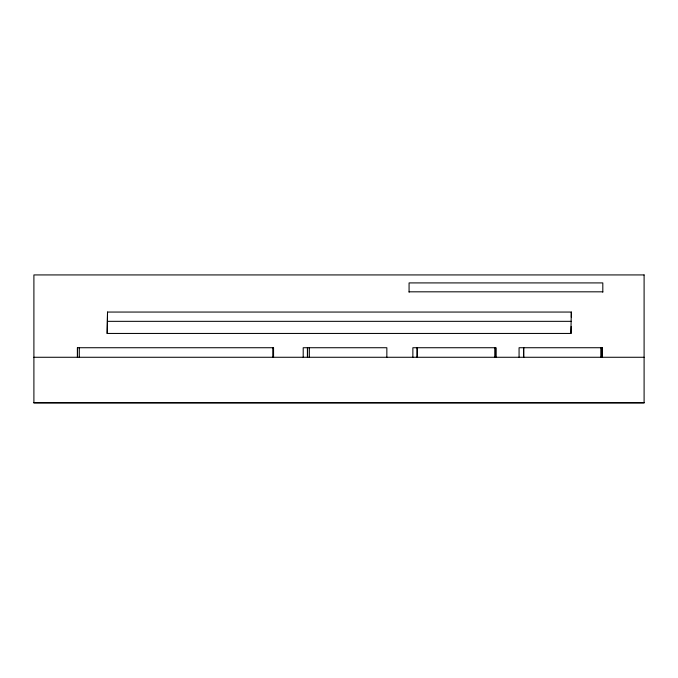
<?xml version="1.0" encoding="UTF-8"?>
<svg xmlns="http://www.w3.org/2000/svg" width="678" height="678" viewBox="0 0 678 678"><rect width="100%" height="100%" fill="white"/><g stroke="black" fill="none" stroke-linecap="round" stroke-linejoin="round"><path stroke-width="1.02" d="M107.522 312.058L107.073 333.449L570.868 333.449L571.325 312.058L107.522 312.058L107.268 333.559M571.062 333.559L571.215 326.432M409.071 291.82L602.81 291.82M107.522 321.338L571.325 321.338M33.9 357.272L644.1 357.272M33.9 402.537L644.1 402.537M602.81 292.193L602.81 282.912L409.071 282.912L409.071 292.193M602.488 357.272L602.488 347.729L519.068 347.729L519.068 357.272M602.174 347.729L602.174 357.272M601.267 347.729L601.267 357.272M601.064 347.729L601.064 357.272M571.325 312.058L571.325 317.219M523.772 347.729L523.772 357.272M523.569 347.729L523.569 357.272M495.999 357.272L495.999 347.729L412.868 347.729L412.868 357.272M495.677 347.729L495.677 357.272M494.77 347.729L494.77 357.272M417.275 347.729L417.275 357.272M417.072 347.729L417.072 357.272M386.85 357.272L386.85 347.729L303.202 347.729L303.202 357.272M309.354 347.729L309.354 357.272M307.609 347.729L307.609 357.272M307.405 347.729L307.405 357.272M273.556 357.272L273.556 347.729L77.368 347.729L77.368 357.272M273.234 347.729L273.234 357.272M273.056 347.729L273.056 357.272M79.318 347.729L79.318 357.272M77.572 347.729L77.572 357.272M644.1 274.929L33.9 274.929L33.9 403.071L644.1 403.071L644.1 274.929"/></g></svg>
